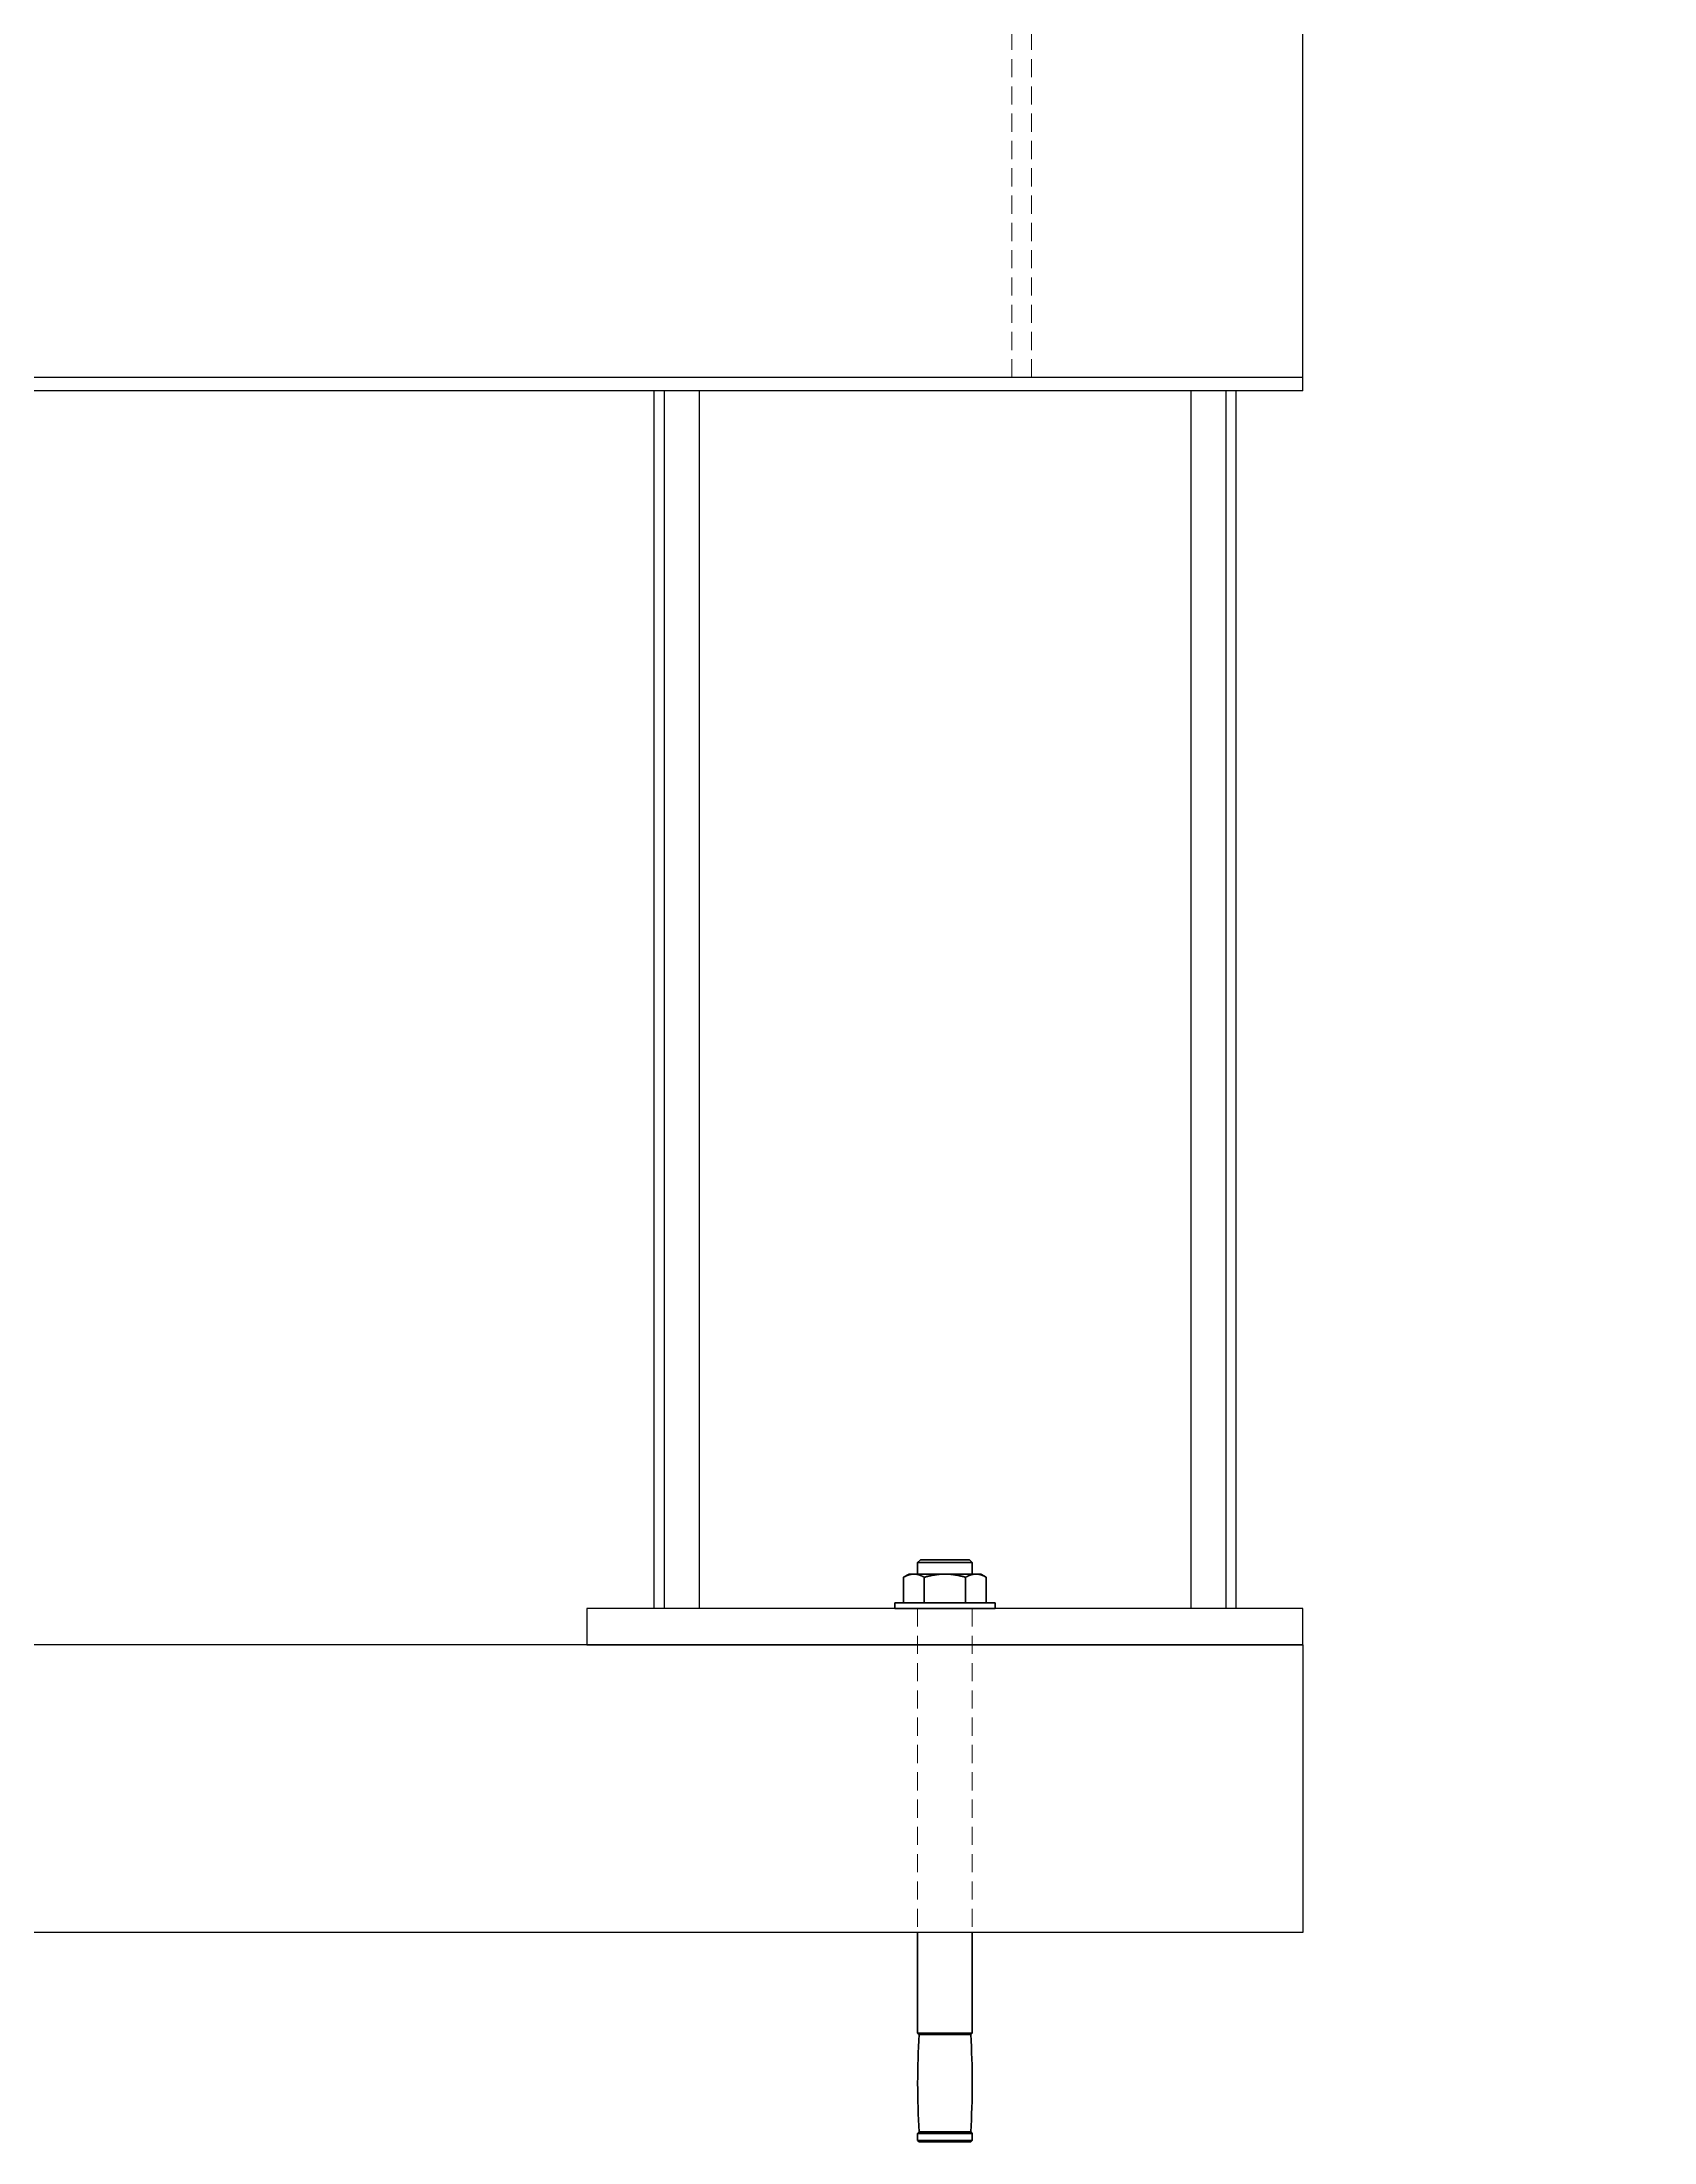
# Model space of a CAD drawing. Header units: millimetres. Extents: x 29178 to 37588, y 1365 to 7305.
# Drawn here: x 31038 to 31601, y 5334 to 6066 of the extents above; entities that cross this region are included whole.
import ezdxf

# ---------------------------------------------------------------- set-up
doc = ezdxf.new("R2010")
doc.units = ezdxf.units.MM
doc.linetypes.add('HIDDEN', pattern=[9.525, 6.35, -3.175])
doc.layers.add('TRACEJADA', color=3, linetype='HIDDEN', lineweight=20)
doc.layers.add('Visível (ISO)', color=7, linetype='Continuous', lineweight=35)

# ---------------------------------------------------------------- blocks, each defined once
blk = doc.blocks.new('base c')
for p, q in [((-38152.72, 29425.52), (-38152.72, 29628.72)), ((-38152.72, 29430.22), (-39752.72, 29430.22)), ((-38152.72, 29425.52), (-39752.72, 29425.52)), ((-38379.32, 29425.52), (-38379.32, 29000.6)), ((-38375.77, 29425.52), (-38375.77, 29000.6)), ((-38363.55, 29425.52), (-38363.55, 29000.6)), ((-38191.89, 29425.52), (-38191.89, 29000.6)), ((-38179.67, 29425.52), (-38179.67, 29000.6)), ((-38176.12, 29425.52), (-38176.12, 29000.6)), ((-38152.72, 29000.6), (-38402.72, 29000.6)), ((-38402.72, 29000.6), (-38402.72, 28987.9)), ((-38176.12, 29000.6), (-38379.32, 29000.6)), ((-38152.72, 28987.9), (-38152.72, 29000.6)), ((-38402.72, 28987.9), (-38152.72, 28987.9))]:
    blk.add_line(p, q)
at = {"layer": 'TRACEJADA'}
for p, q in [((-38254.32, 29430.22), (-38254.32, 29624.02)), ((-38247.46, 29430.22), (-38247.46, 29624.02))]:
    blk.add_line(p, q, dxfattribs=at)

msp = doc.modelspace()

# ---------------------------------------------------------------- linework, layer by layer
for p, q in [((31478.52, 5507.03), (29878.52, 5507.03)), ((31478.52, 5507.03), (31478.52, 5406.59)), ((31478.52, 5406.59), (29878.52, 5406.59))]:
    msp.add_line(p, q)
at = {"layer": 'TRACEJADA'}
for p, q in [((31343.99, 5519.73), (31343.99, 5371.53)), ((31363.04, 5519.73), (31363.04, 5406.59))]:
    msp.add_line(p, q, dxfattribs=at)
at = {"layer": 'Visível (ISO)'}
for p, q in [((31344.99, 5536.73), (31343.99, 5535.73)), ((31363.04, 5535.73), (31343.99, 5535.73)), ((31343.99, 5531.73), (31343.99, 5535.73)), ((31362.04, 5536.73), (31344.99, 5536.73)), ((31362.04, 5536.73), (31363.04, 5535.73)), ((31363.04, 5531.73), (31363.04, 5535.73)), ((31341.02, 5531.73), (31339.09, 5530.61)), ((31339.09, 5521.73), (31339.09, 5530.61)), ((31342.69, 5531.73), (31341.02, 5531.73)), ((31353.52, 5531.73), (31342.69, 5531.73)), ((31346.3, 5521.73), (31346.3, 5530.61)), ((31364.35, 5531.73), (31353.52, 5531.73)), ((31360.74, 5521.73), (31360.74, 5530.61)), ((31366.02, 5531.73), (31364.35, 5531.73)), ((31366.02, 5531.73), (31367.95, 5530.61)), ((31367.95, 5521.73), (31367.95, 5530.61)), ((31371.02, 5521.73), (31336.02, 5521.73)), ((31336.02, 5519.73), (31336.02, 5521.73)), ((31371.02, 5519.73), (31336.02, 5519.73)), ((31371.02, 5519.73), (31371.02, 5521.73)), ((31343.99, 5371.53), (31343.99, 5406.59)), ((31363.04, 5371.53), (31363.04, 5406.59)), ((31363.04, 5371.53), (31343.99, 5371.53)), ((31344.49, 5371.03), (31343.99, 5371.53)), ((31362.54, 5371.03), (31344.49, 5371.03)), ((31362.54, 5371.03), (31363.04, 5371.53)), ((31344.49, 5337.03), (31343.99, 5336.53)), ((31363.04, 5336.53), (31343.99, 5336.53)), ((31343.99, 5334.03), (31343.99, 5336.53)), ((31362.54, 5337.03), (31344.49, 5337.03)), ((31362.54, 5337.03), (31363.04, 5336.53)), ((31363.04, 5334.03), (31363.04, 5336.53)), ((31363.04, 5334.03), (31343.99, 5334.03)), ((31344.49, 5333.53), (31343.99, 5334.03)), ((31362.54, 5333.53), (31344.49, 5333.53)), ((31362.54, 5333.53), (31363.04, 5334.03))]:
    msp.add_line(p, q, dxfattribs=at)
for centre, start, end in [((31633.24, 5354.03), 176.63063, 183.36937), ((31073.79, 5354.03), 356.63063, 3.36937)]:
    msp.add_arc(centre, 289.25, start, end, dxfattribs=at)
for points, weights in [([(31342.69, 5531.73), (31341.02, 5531.73), (31339.09, 5530.61)], [1.76210235533, 1.76210235533, 1.63558909829]), ([(31346.3, 5530.61), (31344.37, 5531.73), (31342.69, 5531.73)], [1.63558909829, 1.76210235533, 1.76210235533]), ([(31346.3, 5530.61), (31350.17, 5531.73), (31353.52, 5531.73)], [1.63558909829, 1.76210235533, 1.76210235533]), ([(31353.52, 5531.73), (31356.87, 5531.73), (31360.74, 5530.61)], [1.76210235533, 1.76210235533, 1.63558909829]), ([(31364.35, 5531.73), (31362.67, 5531.73), (31360.74, 5530.61)], [1.76210235533, 1.76210235533, 1.63558909829]), ([(31367.95, 5530.61), (31366.02, 5531.73), (31364.35, 5531.73)], [1.63558909829, 1.76210235533, 1.76210235533])]:
    msp.add_rational_spline(points, weights, degree=2, dxfattribs=at)

# ---------------------------------------------------------------- block references
msp.add_blockref('base c', (69631.24, -23480.87))

doc.saveas('drawing.dxf')
